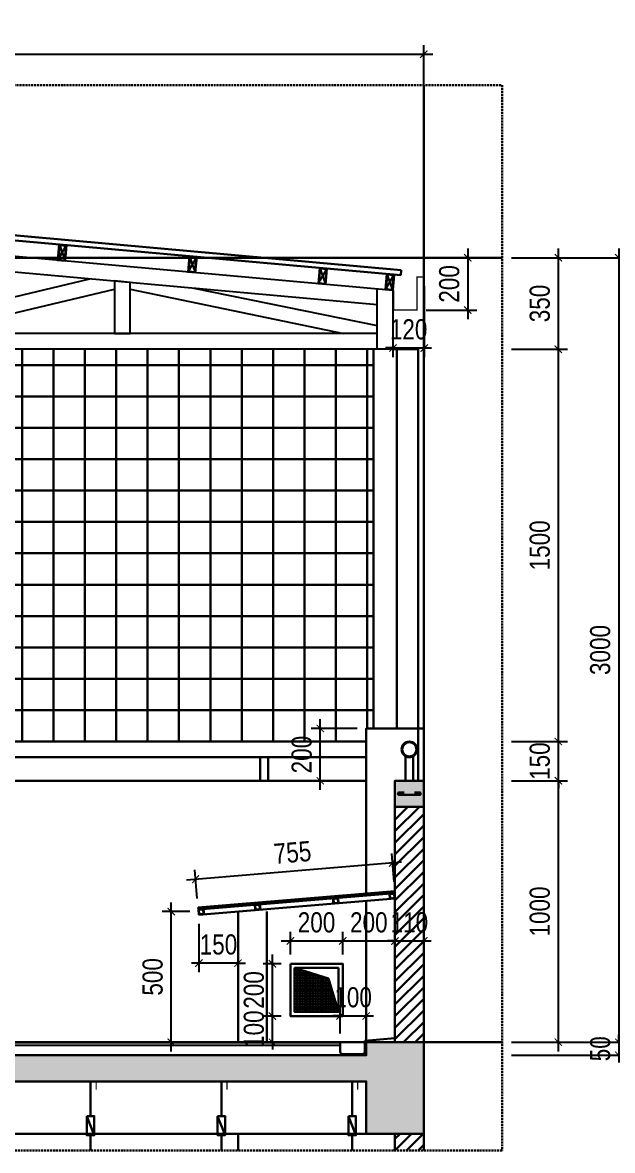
# Model space of a CAD drawing. Header units: millimetres. Extents: x -82962 to 19744, y -138000 to 4535.
# Drawn here: x 11551 to 13806, y -107143 to -102830 of the extents above; entities that cross this region are included whole.
import ezdxf

# ---------------------------------------------------------------- set-up
doc = ezdxf.new("R2010")
doc.units = ezdxf.units.MM
doc.header["$LTSCALE"] = 1000
doc.header["$MEASUREMENT"] = 0
doc.header["$PDMODE"] = 3
doc.linetypes.add('HIDDEN', pattern=[0.375, 0.25, -0.125])
doc.layers.get('0').update_dxf_attribs({"lineweight": 30})
doc.layers.get('DEFPOINTS').update_dxf_attribs({"color": 4, "lineweight": 30})
for name, color, linetype in [('7', 7, 'Continuous'), ('net-vatlieu', 250, 'Continuous'), ('THEP', 30, 'Continuous')]:
    doc.layers.add(name, color=color, linetype=linetype)
doc.layers.add('THAY', color=4, linetype='Continuous', lineweight=30)
doc.styles.add('dim', font='arial.ttf', dxfattribs={"width": 0.8})
doc.linetypes.add('FENCELINE2', pattern='A,0.25,-0.1,[132,ltypeshp.shx,S=0.1,R=0,X=-0.1,Y=0],-0.1,1', length=1.45)
doc.dimstyles.new('1-100-100', dxfattribs={"dimscale": 0, "dimtxt": 2.2, "dimasz": 0.8, "dimexe": 1, "dimexo": 1, "dimgap": 0.9, "dimtad": 1, "dimdec": 0, "dimzin": 0, "dimdsep": 46, "dimtxsty": 'dim', "dimblk1": 'ARCHTICK', "dimblk2": 'ARCHTICK', "dimsah": 1, "dimcen": 1, "dimdle": 1, "dimclrd": 256, "dimclre": 256, "dimclrt": 1, "dimadec": 0, "dimazin": 0, "dimtfac": 0.0001, "dimtdec": 0, "dimtix": 1, "dimtmove": 2, "dimatfit": 3, "dimldrblk": 'DOT', "dimfxl": 100, "dimtolj": 1, "dimtzin": 0, "dimarcsym": 0})

# ---------------------------------------------------------------- blocks, each defined once
blk = doc.blocks.new('vk')
at = {"layer": '7'}
for p, q in [((-25033.4, -44087.7), (-25033.4, -43856.7)), ((-24973.4, -44087.7), (-24973.4, -43862.1)), ((-25033.4, -44027.7), (-28745.8, -44027.7)), ((-24973.4, -44087.7), (-28745.8, -44087.7))]:
    blk.add_line(p, q, dxfattribs=at)
for points in [[(-28685.8, -43528.1), (-28745.8, -43522.7), (-28745.8, -44027.7), (-28685.8, -44027.7)], [(-27783.3, -43669.5), (-27843.3, -43664.1), (-27843.3, -44027.7), (-27783.3, -44027.7)], [(-26880.8, -43750.7), (-26940.8, -43745.3), (-26940.8, -44027.7), (-26880.8, -44027.7)], [(-25978.3, -43831.9), (-26038.3, -43826.5), (-26038.3, -44027.7), (-25978.3, -44027.7)]]:
    blk.add_lwpolyline(points, close=True, dxfattribs=at)
for points in [[(-28740.5, -43523.2), (-24973.4, -43862.1)], [(-28745.8, -43582.9), (-25033.4, -43916.9)], [(-28685.8, -43995), (-27906, -43658.5)], [(-27686.1, -43678.3), (-26940.8, -43995.1)], [(-28610.1, -44027.7), (-27843.3, -43696.8)], [(-27783.3, -43702.1), (-27017.5, -44027.7)], [(-26880.8, -43996.8), (-26132.2, -43818.1)], [(-26751.6, -44027.7), (-26038.3, -43857.4)], [(-25978.3, -43857.4), (-25162.6, -44027.7)], [(-25734.7, -43853.8), (-25033.4, -43996.8)]]:
    blk.add_lwpolyline(points, dxfattribs=at)
blk = doc.blocks.new('thep 30x60')
at = {"layer": 'net-vatlieu', "ltscale": 0.2}
for points in [[(-28682.6, -43525.4), (-28653.8, -43474)], [(-28677.7, -43471.8), (-28658.7, -43527.5)]]:
    blk.add_lwpolyline(points, dxfattribs=at)
at = {"layer": 'THEP', "ltscale": 0.2}
for points in [[(-28650.6, -43471.2), (-28680.5, -43468.6), (-28685.8, -43528.1), (-28655.9, -43530.8)], [(-28653.8, -43474), (-28677.7, -43471.8), (-28682.6, -43525.4), (-28658.7, -43527.5)]]:
    blk.add_lwpolyline(points, close=True, dxfattribs=at)
blk.add_lwpolyline([(-28656, -43531), (-28650.6, -43471.2)], dxfattribs=at)
blk = doc.blocks.new('_ARCHTICK')
at = {"color": 0, "linetype": 'ByBlock', "const_width": 0.15}
blk.add_lwpolyline([(-0.5, -0.5), (0.5, 0.5)], dxfattribs=at)
blk = doc.blocks.new('*D1675')
at = {"layer": 'DEFPOINTS', "color": 0, "ltscale": 0.2, "transparency": 16777216}
for p in [(12964.9, -106042.8), (12974, -106151.3), (12221.3, -106213.9)]:
    blk.add_point(p, dxfattribs=at)
at = {"layer": 'THAY', "lineweight": -2, "ltscale": 0.2, "transparency": 16777216}
for p, q in [((12971.1, -106116.4), (12962, -106007.9)), ((12177.4, -106108.4), (12999.8, -106039.9)), ((12218.4, -106179.1), (12209.4, -106070.6))]:
    blk.add_line(p, q, dxfattribs=at)
at = {"layer": 'THAY', "lineweight": -2, "ltscale": 0.2, "transparency": 16777216, "xscale": 27.99999999999999, "yscale": 27.99999999999999, "zscale": 27.99999999999999}
for p, rotation in [((12964.9, -106042.8), 4.763641690864647), ((12212.3, -106105.5), 184.7636416908646)]:
    blk.add_blockref('_ARCHTICK', p, dxfattribs=dict(at, rotation=rotation))
at = {"layer": 'THAY', "color": 1, "ltscale": 0.2, "transparency": 16777216, "insert": (12582.7, -106003.8), "char_height": 77, "attachment_point": 5, "rotation": 4.7636, "style": 'dim'}
blk.add_mtext('\\A1;755', dxfattribs=at)
blk = doc.blocks.new('_DOT')
at = {"color": 0, "linetype": 'ByBlock', "ltscale": 10}
blk.add_line((-0.5, 0), (-1, 0), dxfattribs=at)
at = {"color": 0, "linetype": 'ByBlock', "ltscale": 10, "const_width": 0.5}
blk.add_lwpolyline([(-0.25, 0, 1), (0.25, 0, 1)], format="xyb", close=True, dxfattribs=at)
blk = doc.blocks.new('*D1676')
at = {"layer": 'DEFPOINTS', "color": 0, "ltscale": 0.2, "transparency": 16777216}
for p in [(12224.6, -106241.8), (12374.6, -106266.5), (12224.6, -106426.7)]:
    blk.add_point(p, dxfattribs=at)
at = {"layer": 'THAY', "lineweight": -2, "ltscale": 0.2, "transparency": 16777216}
for p, q in [((12224.6, -106276.8), (12224.6, -106461.7)), ((12374.6, -106301.5), (12374.6, -106461.7)), ((12224.6, -106426.7), (12196.6, -106426.7)), ((12374.6, -106426.7), (12224.6, -106426.7)), ((12374.6, -106426.7), (12402.6, -106426.7))]:
    blk.add_line(p, q, dxfattribs=at)
at = {"layer": 'THAY', "lineweight": -2, "ltscale": 0.2, "transparency": 16777216, "xscale": 27.99999999999999, "yscale": 27.99999999999999, "zscale": 27.99999999999999}
blk.add_blockref('_ARCHTICK', (12224.6, -106426.7), dxfattribs=at)
at = {"layer": 'THAY', "lineweight": -2, "ltscale": 0.2, "transparency": 16777216, "xscale": 27.99999999999999, "yscale": 27.99999999999999, "zscale": 27.99999999999999, "rotation": 180}
blk.add_blockref('_ARCHTICK', (12374.6, -106426.7), dxfattribs=at)
at = {"layer": 'THAY', "color": 1, "ltscale": 0.2, "transparency": 16777216, "insert": (12299.6, -106355.9), "char_height": 77, "attachment_point": 5, "style": 'dim'}
blk.add_mtext('\\A1;150', dxfattribs=at)
blk = doc.blocks.new('*D1720')
at = {"layer": 'DEFPOINTS', "color": 0, "ltscale": 0.2, "transparency": 16777216}
for p in [(13384.6, -105729.3), (13599.4, -105729.3), (13384.6, -106729.3)]:
    blk.add_point(p, dxfattribs=at)
at = {"layer": 'THAY', "lineweight": -2, "ltscale": 0.2, "transparency": 16777216}
for p, q in [((13599.4, -106764.3), (13599.4, -105694.3)), ((13419.6, -105729.3), (13634.4, -105729.3)), ((13419.6, -106729.3), (13634.4, -106729.3))]:
    blk.add_line(p, q, dxfattribs=at)
at = {"layer": 'THAY', "lineweight": -2, "ltscale": 0.2, "transparency": 16777216, "xscale": 27.99999999999999, "yscale": 27.99999999999999, "zscale": 27.99999999999999}
for p, rotation in [((13599.4, -105729.3), 90), ((13599.4, -106729.3), 270)]:
    blk.add_blockref('_ARCHTICK', p, dxfattribs=dict(at, rotation=rotation))
at = {"layer": 'THAY', "color": 1, "ltscale": 0.2, "transparency": 16777216, "insert": (13528.6, -106229.3), "char_height": 77, "attachment_point": 5, "rotation": 90, "style": 'dim'}
blk.add_mtext('\\A1;1000', dxfattribs=at)
blk = doc.blocks.new('*D1721')
at = {"layer": 'DEFPOINTS', "color": 0, "ltscale": 0.2, "transparency": 16777216}
for p in [(13384.6, -105579.3), (13599.4, -105579.3), (13384.6, -105729.3)]:
    blk.add_point(p, dxfattribs=at)
at = {"layer": 'THAY', "lineweight": -2, "ltscale": 0.2, "transparency": 16777216}
for p, q in [((13419.6, -105579.3), (13634.4, -105579.3)), ((13599.4, -105579.3), (13599.4, -105551.3)), ((13599.4, -105729.3), (13599.4, -105579.3)), ((13419.6, -105729.3), (13634.4, -105729.3)), ((13599.4, -105729.3), (13599.4, -105757.3))]:
    blk.add_line(p, q, dxfattribs=at)
at = {"layer": 'THAY', "lineweight": -2, "ltscale": 0.2, "transparency": 16777216, "xscale": 27.99999999999999, "yscale": 27.99999999999999, "zscale": 27.99999999999999}
for p, rotation in [((13599.4, -105579.3), 270), ((13599.4, -105729.3), 90)]:
    blk.add_blockref('_ARCHTICK', p, dxfattribs=dict(at, rotation=rotation))
at = {"layer": 'THAY', "color": 1, "ltscale": 0.2, "transparency": 16777216, "insert": (13528.6, -105654.3), "char_height": 77, "attachment_point": 5, "rotation": 90, "style": 'dim'}
blk.add_mtext('\\A1;150', dxfattribs=at)
blk = doc.blocks.new('*D1722')
at = {"layer": 'DEFPOINTS', "color": 0, "ltscale": 0.2, "transparency": 16777216}
for p in [(13384.6, -104079.3), (13599.4, -104079.3), (13384.6, -105579.3)]:
    blk.add_point(p, dxfattribs=at)
at = {"layer": 'THAY', "lineweight": -2, "ltscale": 0.2, "transparency": 16777216}
for p, q in [((13599.4, -105614.3), (13599.4, -104044.3)), ((13419.6, -104079.3), (13634.4, -104079.3)), ((13419.6, -105579.3), (13634.4, -105579.3))]:
    blk.add_line(p, q, dxfattribs=at)
at = {"layer": 'THAY', "lineweight": -2, "ltscale": 0.2, "transparency": 16777216, "xscale": 27.99999999999999, "yscale": 27.99999999999999, "zscale": 27.99999999999999}
for p, rotation in [((13599.4, -104079.3), 90), ((13599.4, -105579.3), 270)]:
    blk.add_blockref('_ARCHTICK', p, dxfattribs=dict(at, rotation=rotation))
at = {"layer": 'THAY', "color": 1, "ltscale": 0.2, "transparency": 16777216, "insert": (13528.6, -104829.3), "char_height": 77, "attachment_point": 5, "rotation": 90, "style": 'dim'}
blk.add_mtext('\\A1;1500', dxfattribs=at)
blk = doc.blocks.new('*D1723')
at = {"layer": 'DEFPOINTS', "color": 0, "ltscale": 0.2, "transparency": 16777216}
for p in [(13384.6, -103729.3), (13599.4, -103729.3), (13384.6, -104079.3)]:
    blk.add_point(p, dxfattribs=at)
at = {"layer": 'THAY', "lineweight": -2, "ltscale": 0.2, "transparency": 16777216}
for p, q in [((13419.6, -103729.3), (13634.4, -103729.3)), ((13599.4, -104114.3), (13599.4, -103694.3)), ((13419.6, -104079.3), (13634.4, -104079.3))]:
    blk.add_line(p, q, dxfattribs=at)
at = {"layer": 'THAY', "lineweight": -2, "ltscale": 0.2, "transparency": 16777216, "xscale": 27.99999999999999, "yscale": 27.99999999999999, "zscale": 27.99999999999999}
for p, rotation in [((13599.4, -103729.3), 90), ((13599.4, -104079.3), 270)]:
    blk.add_blockref('_ARCHTICK', p, dxfattribs=dict(at, rotation=rotation))
at = {"layer": 'THAY', "color": 1, "ltscale": 0.2, "transparency": 16777216, "insert": (13528.6, -103904.3), "char_height": 77, "attachment_point": 5, "rotation": 90, "style": 'dim'}
blk.add_mtext('\\A1;350', dxfattribs=at)
blk = doc.blocks.new('*D1724')
at = {"layer": 'DEFPOINTS', "color": 0, "ltscale": 0.2, "transparency": 16777216}
for p in [(13384.6, -103729.3), (13384.6, -106729.3), (13830.4, -106729.3)]:
    blk.add_point(p, dxfattribs=at)
at = {"layer": 'THAY', "lineweight": -2, "ltscale": 0.2, "transparency": 16777216}
for p, q in [((13419.6, -103729.3), (13865.4, -103729.3)), ((13830.4, -103694.3), (13830.4, -106764.3)), ((13419.6, -106729.3), (13865.4, -106729.3))]:
    blk.add_line(p, q, dxfattribs=at)
at = {"layer": 'THAY', "lineweight": -2, "ltscale": 0.2, "transparency": 16777216, "xscale": 27.99999999999999, "yscale": 27.99999999999999, "zscale": 27.99999999999999}
for p, rotation in [((13830.4, -103729.3), 90), ((13830.4, -106729.3), 270)]:
    blk.add_blockref('_ARCHTICK', p, dxfattribs=dict(at, rotation=rotation))
at = {"layer": 'THAY', "color": 1, "ltscale": 0.2, "transparency": 16777216, "insert": (13759.6, -105229.3), "char_height": 77, "attachment_point": 5, "rotation": 90, "style": 'dim'}
blk.add_mtext('\\A1;3000', dxfattribs=at)
blk = doc.blocks.new('*D1726')
at = {"layer": 'DEFPOINTS', "color": 0, "ltscale": 0.2, "transparency": 16777216}
for p in [(13084.6, -102951.3), (9084.6, -103144.3), (13084.6, -103269.4)]:
    blk.add_point(p, dxfattribs=at)
at = {"layer": 'THAY', "lineweight": -2, "ltscale": 0.2, "transparency": 16777216}
for p, q in [((9049.6, -102951.3), (13119.6, -102951.3)), ((9084.6, -103109.3), (9084.6, -102916.3)), ((13084.6, -103234.4), (13084.6, -102916.3))]:
    blk.add_line(p, q, dxfattribs=at)
at = {"layer": 'THAY', "lineweight": -2, "ltscale": 0.2, "transparency": 16777216, "xscale": 27.99999999999999, "yscale": 27.99999999999999, "zscale": 27.99999999999999, "rotation": 180}
blk.add_blockref('_ARCHTICK', (9084.6, -102951.3), dxfattribs=at)
at = {"layer": 'THAY', "lineweight": -2, "ltscale": 0.2, "transparency": 16777216, "xscale": 27.99999999999999, "yscale": 27.99999999999999, "zscale": 27.99999999999999}
blk.add_blockref('_ARCHTICK', (13084.6, -102951.3), dxfattribs=at)
at = {"layer": 'THAY', "color": 1, "ltscale": 0.2, "transparency": 16777216, "insert": (11084.6, -102880.5), "char_height": 77, "attachment_point": 5, "style": 'dim'}
blk.add_mtext('\\A1;4000', dxfattribs=at)
blk = doc.blocks.new('*D1729')
at = {"layer": 'DEFPOINTS', "color": 0, "ltscale": 0.2, "transparency": 16777216}
for p in [(12119, -106229.3), (12224.6, -106229.3), (12224.6, -106729.3)]:
    blk.add_point(p, dxfattribs=at)
at = {"layer": 'THAY', "lineweight": -2, "ltscale": 0.2, "transparency": 16777216}
for p, q in [((12189.6, -106229.3), (12084, -106229.3)), ((12119, -106764.3), (12119, -106194.3)), ((12189.6, -106729.3), (12084, -106729.3))]:
    blk.add_line(p, q, dxfattribs=at)
at = {"layer": 'THAY', "lineweight": -2, "ltscale": 0.2, "transparency": 16777216, "xscale": 27.99999999999999, "yscale": 27.99999999999999, "zscale": 27.99999999999999}
for p, rotation in [((12119, -106229.3), 90), ((12119, -106729.3), 270)]:
    blk.add_blockref('_ARCHTICK', p, dxfattribs=dict(at, rotation=rotation))
at = {"layer": 'THAY', "color": 1, "ltscale": 0.2, "transparency": 16777216, "insert": (12048.2, -106479.3), "char_height": 77, "attachment_point": 5, "rotation": 90, "style": 'dim'}
blk.add_mtext('\\A1;500', dxfattribs=at)
blk = doc.blocks.new('*D1730')
at = {"layer": 'DEFPOINTS', "color": 0, "ltscale": 0.2, "transparency": 16777216}
for p in [(12506.1, -106629.3), (12574.6, -106629.3), (12563.6, -106729.3)]:
    blk.add_point(p, dxfattribs=at)
at = {"layer": 'THAY', "lineweight": -2, "ltscale": 0.2, "transparency": 16777216}
for p, q in [((12506.1, -106629.3), (12506.1, -106601.3)), ((12539.6, -106629.3), (12471.1, -106629.3)), ((12506.1, -106729.3), (12506.1, -106629.3)), ((12528.6, -106729.3), (12471.1, -106729.3)), ((12506.1, -106729.3), (12506.1, -106757.3))]:
    blk.add_line(p, q, dxfattribs=at)
at = {"layer": 'THAY', "lineweight": -2, "ltscale": 0.2, "transparency": 16777216, "xscale": 27.99999999999999, "yscale": 27.99999999999999, "zscale": 27.99999999999999}
for p, rotation in [((12506.1, -106629.3), 270), ((12506.1, -106729.3), 90)]:
    blk.add_blockref('_ARCHTICK', p, dxfattribs=dict(at, rotation=rotation))
at = {"layer": 'THAY', "color": 1, "ltscale": 0.2, "transparency": 16777216, "insert": (12435.3, -106679.3), "char_height": 77, "attachment_point": 5, "rotation": 90, "style": 'dim'}
blk.add_mtext('\\A1;100', dxfattribs=at)
blk = doc.blocks.new('*D1731')
at = {"layer": 'DEFPOINTS', "color": 0, "ltscale": 0.2, "transparency": 16777216}
for p in [(12506.1, -106429.3), (12574.6, -106429.3), (12574.6, -106629.3)]:
    blk.add_point(p, dxfattribs=at)
at = {"layer": 'THAY', "lineweight": -2, "ltscale": 0.2, "transparency": 16777216}
for p, q in [((12506.1, -106664.3), (12506.1, -106394.3)), ((12539.6, -106429.3), (12471.1, -106429.3)), ((12539.6, -106629.3), (12471.1, -106629.3))]:
    blk.add_line(p, q, dxfattribs=at)
at = {"layer": 'THAY', "lineweight": -2, "ltscale": 0.2, "transparency": 16777216, "xscale": 27.99999999999999, "yscale": 27.99999999999999, "zscale": 27.99999999999999}
for p, rotation in [((12506.1, -106429.3), 90), ((12506.1, -106629.3), 270)]:
    blk.add_blockref('_ARCHTICK', p, dxfattribs=dict(at, rotation=rotation))
at = {"layer": 'THAY', "color": 1, "ltscale": 0.2, "transparency": 16777216, "insert": (12435.3, -106529.3), "char_height": 77, "attachment_point": 5, "rotation": 90, "style": 'dim'}
blk.add_mtext('\\A1;200', dxfattribs=at)
blk = doc.blocks.new('*D1732')
at = {"layer": 'DEFPOINTS', "color": 0, "ltscale": 0.2, "transparency": 16777216}
for p in [(12774.6, -106342.1), (12574.6, -106429.3), (12774.6, -106429.3)]:
    blk.add_point(p, dxfattribs=at)
at = {"layer": 'THAY', "lineweight": -2, "ltscale": 0.2, "transparency": 16777216}
for p, q in [((12574.6, -106394.3), (12574.6, -106307.1)), ((12774.6, -106394.3), (12774.6, -106307.1)), ((12539.6, -106342.1), (12809.6, -106342.1))]:
    blk.add_line(p, q, dxfattribs=at)
at = {"layer": 'THAY', "lineweight": -2, "ltscale": 0.2, "transparency": 16777216, "xscale": 27.99999999999999, "yscale": 27.99999999999999, "zscale": 27.99999999999999, "rotation": 180}
blk.add_blockref('_ARCHTICK', (12574.6, -106342.1), dxfattribs=at)
at = {"layer": 'THAY', "lineweight": -2, "ltscale": 0.2, "transparency": 16777216, "xscale": 27.99999999999999, "yscale": 27.99999999999999, "zscale": 27.99999999999999}
blk.add_blockref('_ARCHTICK', (12774.6, -106342.1), dxfattribs=at)
at = {"layer": 'THAY', "color": 1, "ltscale": 0.2, "transparency": 16777216, "insert": (12674.6, -106271.3), "char_height": 77, "attachment_point": 5, "style": 'dim'}
blk.add_mtext('\\A1;200', dxfattribs=at)
blk = doc.blocks.new('*D1733')
at = {"layer": 'DEFPOINTS', "color": 0, "ltscale": 0.2, "transparency": 16777216}
for p in [(12864.6, -106628.6), (12764.6, -106731.3), (12864.6, -106731.3)]:
    blk.add_point(p, dxfattribs=at)
at = {"layer": 'THAY', "lineweight": -2, "ltscale": 0.2, "transparency": 16777216}
for p, q in [((12764.6, -106696.3), (12764.6, -106593.6)), ((12864.6, -106696.3), (12864.6, -106593.6)), ((12764.6, -106628.6), (12736.6, -106628.6)), ((12764.6, -106628.6), (12864.6, -106628.6)), ((12864.6, -106628.6), (12892.6, -106628.6))]:
    blk.add_line(p, q, dxfattribs=at)
at = {"layer": 'THAY', "lineweight": -2, "ltscale": 0.2, "transparency": 16777216, "xscale": 27.99999999999999, "yscale": 27.99999999999999, "zscale": 27.99999999999999}
blk.add_blockref('_ARCHTICK', (12764.6, -106628.6), dxfattribs=at)
at = {"layer": 'THAY', "lineweight": -2, "ltscale": 0.2, "transparency": 16777216, "xscale": 27.99999999999999, "yscale": 27.99999999999999, "zscale": 27.99999999999999, "rotation": 180}
blk.add_blockref('_ARCHTICK', (12864.6, -106628.6), dxfattribs=at)
at = {"layer": 'THAY', "color": 1, "ltscale": 0.2, "transparency": 16777216, "insert": (12814.6, -106557.8), "char_height": 77, "attachment_point": 5, "style": 'dim'}
blk.add_mtext('\\A1;100', dxfattribs=at)
blk = doc.blocks.new('*D1734')
at = {"layer": 'DEFPOINTS', "color": 0, "ltscale": 0.2, "transparency": 16777216}
for p in [(12974.6, -106342.1), (12774.6, -106429.3), (12974.6, -106429.3)]:
    blk.add_point(p, dxfattribs=at)
at = {"layer": 'THAY', "lineweight": -2, "ltscale": 0.2, "transparency": 16777216}
for p, q in [((12774.6, -106394.3), (12774.6, -106307.1)), ((12974.6, -106394.3), (12974.6, -106307.1)), ((12739.6, -106342.1), (13009.6, -106342.1))]:
    blk.add_line(p, q, dxfattribs=at)
at = {"layer": 'THAY', "lineweight": -2, "ltscale": 0.2, "transparency": 16777216, "xscale": 27.99999999999999, "yscale": 27.99999999999999, "zscale": 27.99999999999999, "rotation": 180}
blk.add_blockref('_ARCHTICK', (12774.6, -106342.1), dxfattribs=at)
at = {"layer": 'THAY', "lineweight": -2, "ltscale": 0.2, "transparency": 16777216, "xscale": 27.99999999999999, "yscale": 27.99999999999999, "zscale": 27.99999999999999}
blk.add_blockref('_ARCHTICK', (12974.6, -106342.1), dxfattribs=at)
at = {"layer": 'THAY', "color": 1, "ltscale": 0.2, "transparency": 16777216, "insert": (12874.6, -106271.3), "char_height": 77, "attachment_point": 5, "style": 'dim'}
blk.add_mtext('\\A1;200', dxfattribs=at)
blk = doc.blocks.new('*D1735')
at = {"layer": 'DEFPOINTS', "color": 0, "ltscale": 0.2, "transparency": 16777216}
for p in [(13084.6, -106342.1), (12974.6, -106429.3), (13084.6, -106429.3)]:
    blk.add_point(p, dxfattribs=at)
at = {"layer": 'THAY', "lineweight": -2, "ltscale": 0.2, "transparency": 16777216}
for p, q in [((12974.6, -106394.3), (12974.6, -106307.1)), ((13084.6, -106394.3), (13084.6, -106307.1)), ((12974.6, -106342.1), (12946.6, -106342.1)), ((12974.6, -106342.1), (13084.6, -106342.1)), ((13084.6, -106342.1), (13112.6, -106342.1))]:
    blk.add_line(p, q, dxfattribs=at)
at = {"layer": 'THAY', "lineweight": -2, "ltscale": 0.2, "transparency": 16777216, "xscale": 27.99999999999999, "yscale": 27.99999999999999, "zscale": 27.99999999999999}
blk.add_blockref('_ARCHTICK', (12974.6, -106342.1), dxfattribs=at)
at = {"layer": 'THAY', "lineweight": -2, "ltscale": 0.2, "transparency": 16777216, "xscale": 27.99999999999999, "yscale": 27.99999999999999, "zscale": 27.99999999999999, "rotation": 180}
blk.add_blockref('_ARCHTICK', (13084.6, -106342.1), dxfattribs=at)
at = {"layer": 'THAY', "color": 1, "ltscale": 0.2, "transparency": 16777216, "insert": (13029.6, -106271.3), "char_height": 77, "attachment_point": 5, "style": 'dim'}
blk.add_mtext('\\A1;110', dxfattribs=at)
blk = doc.blocks.new('*D1736')
at = {"layer": 'DEFPOINTS', "color": 0, "ltscale": 0.2, "transparency": 16777216}
for p in [(13384.6, -106729.3), (13384.6, -106779.3), (13830.4, -106779.3)]:
    blk.add_point(p, dxfattribs=at)
at = {"layer": 'THAY', "lineweight": -2, "ltscale": 0.2, "transparency": 16777216}
for p, q in [((13830.4, -106729.3), (13830.4, -106701.3)), ((13419.6, -106729.3), (13865.4, -106729.3)), ((13830.4, -106729.3), (13830.4, -106779.3)), ((13419.6, -106779.3), (13865.4, -106779.3)), ((13830.4, -106779.3), (13830.4, -106807.3))]:
    blk.add_line(p, q, dxfattribs=at)
at = {"layer": 'THAY', "lineweight": -2, "ltscale": 0.2, "transparency": 16777216, "xscale": 27.99999999999999, "yscale": 27.99999999999999, "zscale": 27.99999999999999}
for p, rotation in [((13830.4, -106729.3), 270), ((13830.4, -106779.3), 90)]:
    blk.add_blockref('_ARCHTICK', p, dxfattribs=dict(at, rotation=rotation))
at = {"layer": 'THAY', "color": 1, "ltscale": 0.2, "transparency": 16777216, "insert": (13759.6, -106754.3), "char_height": 77, "attachment_point": 5, "rotation": 90, "style": 'dim'}
blk.add_mtext('\\A1;50', dxfattribs=at)
blk = doc.blocks.new('*D1737')
at = {"layer": 'DEFPOINTS', "color": 0, "ltscale": 0.2, "transparency": 16777216}
for p in [(13086.6, -103803.4), (12967, -103938), (13086.6, -104074.4)]:
    blk.add_point(p, dxfattribs=at)
at = {"layer": 'THAY', "lineweight": -2, "ltscale": 0.2, "transparency": 16777216}
for p, q in [((13086.6, -103838.4), (13086.6, -104109.4)), ((12967, -103973), (12967, -104109.4)), ((12967, -104074.4), (12939, -104074.4)), ((12967, -104074.4), (13086.6, -104074.4)), ((13086.6, -104074.4), (13114.6, -104074.4))]:
    blk.add_line(p, q, dxfattribs=at)
at = {"layer": 'THAY', "lineweight": -2, "ltscale": 0.2, "transparency": 16777216, "xscale": 27.99999999999999, "yscale": 27.99999999999999, "zscale": 27.99999999999999}
blk.add_blockref('_ARCHTICK', (12967, -104074.4), dxfattribs=at)
at = {"layer": 'THAY', "lineweight": -2, "ltscale": 0.2, "transparency": 16777216, "xscale": 27.99999999999999, "yscale": 27.99999999999999, "zscale": 27.99999999999999, "rotation": 180}
blk.add_blockref('_ARCHTICK', (13086.6, -104074.4), dxfattribs=at)
at = {"layer": 'THAY', "color": 1, "ltscale": 0.2, "transparency": 16777216, "insert": (13026.8, -104003.5), "char_height": 77, "attachment_point": 5, "style": 'dim'}
blk.add_mtext('\\A1;120', dxfattribs=at)
blk = doc.blocks.new('*D1738')
at = {"layer": 'DEFPOINTS', "color": 0, "ltscale": 0.2, "transparency": 16777216}
for p in [(13084.6, -103729.3), (13059.4, -103929.4), (13253.2, -103929.4)]:
    blk.add_point(p, dxfattribs=at)
at = {"layer": 'THAY', "lineweight": -2, "ltscale": 0.2, "transparency": 16777216}
for p, q in [((13119.6, -103729.3), (13288.2, -103729.3)), ((13253.2, -103694.3), (13253.2, -103964.4)), ((13094.4, -103929.4), (13288.2, -103929.4))]:
    blk.add_line(p, q, dxfattribs=at)
at = {"layer": 'THAY', "lineweight": -2, "ltscale": 0.2, "transparency": 16777216, "xscale": 27.99999999999999, "yscale": 27.99999999999999, "zscale": 27.99999999999999}
for p, rotation in [((13253.2, -103729.3), 90), ((13253.2, -103929.4), 270)]:
    blk.add_blockref('_ARCHTICK', p, dxfattribs=dict(at, rotation=rotation))
at = {"layer": 'THAY', "color": 1, "ltscale": 0.2, "transparency": 16777216, "insert": (13182.3, -103829.4), "char_height": 77, "attachment_point": 5, "rotation": 90, "style": 'dim'}
blk.add_mtext('\\A1;200', dxfattribs=at)
blk = doc.blocks.new('*D1739')
at = {"layer": 'DEFPOINTS', "color": 0, "ltscale": 0.2, "transparency": 16777216}
for p in [(12688.9, -105529.3), (12864.6, -105529.3), (12864.6, -105729.3)]:
    blk.add_point(p, dxfattribs=at)
at = {"layer": 'THAY', "lineweight": -2, "ltscale": 0.2, "transparency": 16777216}
for p, q in [((12688.9, -105764.3), (12688.9, -105494.3)), ((12829.6, -105529.3), (12653.9, -105529.3)), ((12829.6, -105729.3), (12653.9, -105729.3))]:
    blk.add_line(p, q, dxfattribs=at)
at = {"layer": 'THAY', "lineweight": -2, "ltscale": 0.2, "transparency": 16777216, "xscale": 27.99999999999999, "yscale": 27.99999999999999, "zscale": 27.99999999999999}
for p, rotation in [((12688.9, -105529.3), 90), ((12688.9, -105729.3), 270)]:
    blk.add_blockref('_ARCHTICK', p, dxfattribs=dict(at, rotation=rotation))
at = {"layer": 'THAY', "color": 1, "ltscale": 0.2, "transparency": 16777216, "insert": (12618.1, -105629.3), "char_height": 77, "attachment_point": 5, "rotation": 90, "style": 'dim'}
blk.add_mtext('\\A1;200', dxfattribs=at)

msp = doc.modelspace()

# ---------------------------------------------------------------- hatches: boundary and pattern name
at = {"layer": 'THAY', "ltscale": 0.2}
h = msp.add_hatch(dxfattribs=at)
h.set_pattern_fill('ANSI31', color=256, scale=250, style=0)
h.set_pattern_definition([(45, (-17251.51, -1179.72), (-22.097087, 22.097087), [])])
h.paths.add_polyline_path([(13084.64237, -105829.33323), (12974.64237, -105829.33323), (12974.64237, -106179.33323), (12974.64237, -106729.33323), (13084.64237, -106729.33323)])
h.paths.add_polyline_path([(9194.64237, -103361.61608), (9194.64237, -103179.33323), (9084.64237, -103179.33323), (9084.64237, -103729.33323), (9194.64237, -103729.33323), (9194.64237, -103511.61608)])
h.paths.add_polyline_path([(9194.64237, -104079.33323), (9084.64237, -104079.33323), (9084.64237, -104379.33323), (9194.64237, -104379.33323)])
h.paths.add_polyline_path([(10074.97231, -106109.29517), (11511.68693, -106109.29517), (11511.68693, -105766.30736), (10074.97231, -105766.30736)], flags=9)
h = msp.add_hatch(color=256, dxfattribs=at)
h.paths.add_polyline_path([(9084.64237, -103729.33323), (8782.66642, -103729.33323), (8782.66642, -103829.33323), (8974.64237, -103829.33323), (8974.64237, -104079.33323), (9084.64237, -104079.33323)])
h.paths.add_polyline_path([(9194.64237, -104379.33323), (9084.64237, -104379.33323), (9084.64237, -104479.33323), (9194.64237, -104479.33323)])
h.paths.add_polyline_path([(9194.64237, -103729.33323), (9084.64237, -103729.33323), (9084.64237, -104079.33323), (9194.64237, -104079.33323)])
h.paths.add_polyline_path([(13084.64237, -106729.33323), (12974.64237, -106729.33323), (12864.64237, -106729.33323), (12864.64237, -106779.33323), (9194.64237, -106779.33323), (9194.64237, -106729.33323), (8782.66642, -106729.33323), (8782.66642, -106829.33323), (8974.64237, -106829.33323), (8974.64237, -107079.33323), (9194.64237, -107079.33323), (9194.64237, -106879.33323), (12864.64237, -106879.33323), (12864.64237, -107079.33323), (13084.64237, -107079.33323)])
h.paths.add_polyline_path([(12546.74075, -106022.14805), (12621.29284, -106015.93538), (12625.45033, -106065.8252), (12550.89824, -106072.03788)], flags=9)
h.paths.add_polyline_path([(12263.5157, -106289.65345), (12335.76904, -106289.65345), (12335.76904, -106339.85127), (12263.5157, -106339.85127)], flags=9)
h.paths.add_polyline_path([(10074.97231, -106109.29517), (11511.68693, -106109.29517), (11511.68693, -105766.30736), (10074.97231, -105766.30736)], flags=9)
h = msp.add_hatch(dxfattribs=at)
h.set_pattern_fill('_USER', color=256, scale=120, style=0, double=1, pattern_type=0)
h.set_pattern_definition([(0, (-17251.51, -1179.72), (0, 120), []), (90, (-17251.51, -1179.72), (-120, 7e-15), [])])
h.paths.add_polyline_path([(12864.64237, -105529.33323), (12892.04572, -105529.33323), (12892.04572, -104079.33323), (9194.64237, -104079.33323), (9194.64237, -105579.33323), (12864.64237, -105579.33323)])
msp.add_hatch(color=256, dxfattribs=at).paths.add_polyline_path([(13084.64237, -105729.33323), (12974.64237, -105729.33323), (12974.64237, -105829.33323), (13084.64237, -105829.33323)])
at = {"layer": 'THAY', "ltscale": 0.5}
h = msp.add_hatch(color=256, dxfattribs=at)
edge = h.paths.add_edge_path()
edge.add_arc((12989.95059, -105778.83786), 4.04791, 0, 360)
h = msp.add_hatch(color=256, dxfattribs=at)
edge = h.paths.add_edge_path()
edge.add_arc((13069.33415, -105778.83786), 4.04791, 180, 540, ccw=False)
at = {"layer": 'THAY', "ltscale": 0.2}
h = msp.add_hatch(dxfattribs=at)
h.set_pattern_fill('_USER', color=256, scale=10, style=0, double=1, pattern_type=0)
h.set_pattern_definition([(0, (12590.642, -106613.333), (0, 10), []), (90, (12590.642, -106613.333), (-10, 6e-16), [])])
h.paths.add_polyline_path([(12719.7892, -106485.18082), (12590.64237, -106445.33323), (12590.64237, -106613.33323), (12758.64237, -106613.33323)])
h = msp.add_hatch(dxfattribs=at)
h.set_pattern_fill('ANSI31', color=256, scale=250, style=0)
h.set_pattern_definition([(45, (12974.642, -107143.076), (-22.097, 22.097), [])])
h.paths.add_polyline_path([(12974.64237, -107079.33323), (12974.64237, -107143.07584), (13084.64237, -107143.07584), (13084.64237, -107079.33323)])

# ---------------------------------------------------------------- linework, layer by layer
at = {"layer": 'THAY', "ltscale": 0.01}
msp.add_line((13084.64237, -107143.07584), (13084.64237, -103069.78667), dxfattribs=at)
at = {"layer": 'THAY'}
for p, q in [((12892.04572, -104079.33323), (12892.04572, -105529.33323)), ((12982.04572, -104079.33323), (12982.04572, -105529.33323)), ((12459.64237, -105729.33323), (12459.64237, -105639.33323)), ((12489.64237, -105729.33323), (12489.64237, -105639.33323)), ((13014.64237, -105729.33323), (13014.64237, -105635.31399)), ((13044.64237, -105729.33323), (13044.64237, -105635.31399)), ((12374.64237, -106229.33323), (12374.64237, -106729.33323)), ((9194.64237, -107079.33323), (12864.64237, -107079.33323)), ((12374.64237, -107079.33323), (12374.64237, -107143.07584))]:
    msp.add_line(p, q, dxfattribs=at)
at = {"layer": 'THAY', "ltscale": 0.2}
for p, q in [((12982.04572, -104079.33323), (12967.04572, -104079.33323)), ((11796.26345, -107011.99885), (11824.97628, -107084.93302)), ((12296.26345, -107011.99885), (12324.97628, -107084.93302)), ((12796.26345, -107011.99885), (12824.97628, -107084.93302))]:
    msp.add_line(p, q, dxfattribs=at)
at = {"layer": 'THAY', "linetype": 'HIDDEN', "ltscale": 0.01}
for p, q in [((12864.64237, -106188.49989), (12864.64237, -106729.33323)), ((12484.64237, -106229.33323), (12484.64237, -106729.33323))]:
    msp.add_line(p, q, dxfattribs=at)
at = {"layer": 'THAY', "linetype": 'Continuous'}
for p, q in [((12974.64237, -107079.33323), (12974.64237, -107143.07584)), ((13084.64237, -107079.33323), (13084.64237, -107143.07584))]:
    msp.add_line(p, q, dxfattribs=at)
at = {"layer": 'THAY', "linetype": 'HIDDEN', "ltscale": 0.03}
msp.add_lwpolyline([(8782.66642, -103069.78667), (13384.64237, -103069.78667), (13384.64237, -107143.07584), (8782.66642, -107143.07584)], close=True, dxfattribs=at)
at = {"layer": 'THAY', "ltscale": 0.2}
for points in [[(9194.64237, -103434.25244), (12998.52928, -103776.50447)], [(9194.64237, -103454.33323), (12996.73703, -103796.42401)], [(12998.52928, -103776.50447), (12996.73703, -103796.42401)], [(13084.64237, -105729.33323), (13084.64237, -105529.33323), (12864.64237, -105529.33323), (12864.64237, -106160.40284)], [(12590.64237, -106445.33323), (12719.7892, -106485.18082), (12758.64237, -106613.33323)], [(9194.64237, -106729.33323), (9194.64237, -106779.33323), (12864.64237, -106779.33323), (12864.64237, -106729.33323)], [(12243.68818, -106779.33323), (12484.64237, -106779.33323)], [(11810.61987, -106879.33323), (11810.61987, -107011.99885)], [(12310.61987, -106879.33323), (12310.61987, -107011.99885)], [(12810.61987, -106879.33323), (12810.61987, -107011.99885)], [(11810.61987, -107084.93302), (11810.61987, -107143.07584)], [(12310.61987, -107084.93302), (12310.61987, -107143.07584)], [(12810.61987, -107084.93302), (12810.61987, -107143.07584)]]:
    msp.add_lwpolyline(points, dxfattribs=at)
at = {"layer": 'THAY', "ltscale": 0.01}
for points in [[(8782.66642, -103729.33323), (13384.64237, -103729.33323)], [(8782.66642, -106729.33323), (13384.64237, -106729.33323)]]:
    msp.add_lwpolyline(points, dxfattribs=at)
at = {"layer": 'THAY', "ltscale": 0.2, "const_width": 5}
for points in [[(12969.35773, -103853.47923), (12969.35773, -103929.41319), (13059.35773, -103929.41319), (13059.35773, -103803.41319), (13084.64237, -103803.41319), (13084.64237, -103729.33323)], [(11789.2534, -106879.33323), (11831.98633, -106879.33323), (11831.98633, -106911.18194)], [(12289.2534, -106879.33323), (12331.98633, -106879.33323), (12331.98633, -106911.18194)], [(12789.2534, -106879.33323), (12831.98633, -106879.33323), (12831.98633, -106911.18194)]]:
    msp.add_lwpolyline(points, dxfattribs=at)
at = {"layer": 'THAY', "linetype": 'FENCELINE2', "ltscale": 0.002}
msp.add_lwpolyline([(12982.04572, -104079.33323), (13062.98719, -104079.33323), (13062.98719, -105729.33323)], dxfattribs=at)
at = {"layer": 'THAY'}
for points in [[(9194.64237, -105579.33323), (12864.64237, -105579.33323)], [(9194.64237, -105639.33323), (12864.64237, -105639.33323)], [(9194.64237, -105729.33323), (12864.64237, -105729.33323)], [(12222.3171, -106213.92995), (12974.64237, -106151.23617)], [(12222.98146, -106221.90231), (12974.64237, -106159.2639)], [(12224.64237, -106241.83323), (12974.64237, -106179.33323)], [(12222.3171, -106213.92995), (12222.98146, -106221.90231)], [(12224.64237, -106241.83323), (12222.98146, -106221.90231)]]:
    msp.add_lwpolyline(points, dxfattribs=at)
at = {"layer": 'THAY', "ltscale": 0.5}
msp.add_lwpolyline([(12974.64237, -105829.33323), (13084.64237, -105829.33323), (13084.64237, -105729.33323), (12974.64237, -105729.33323)], close=True, dxfattribs=at)
for points in [[(12989.95059, -105774.78994), (13009.95059, -105774.78994)], [(12989.95059, -105782.88577), (13069.33415, -105782.88577)], [(13069.33415, -105774.78994), (13049.33415, -105774.78994)], [(8782.66642, -106829.33323), (8974.64237, -106829.33323), (8974.64237, -107079.33323), (9194.64237, -107079.33323), (9194.64237, -106879.33323), (12864.64237, -106879.33323), (12864.64237, -107079.33323), (13084.64237, -107079.33323), (13084.64237, -106729.33323), (12864.64237, -106729.33323)], [(9194.64237, -106729.33323), (12764.64237, -106731.33323)], [(9194.64237, -106739.33323), (12764.64237, -106741.33323)]]:
    msp.add_lwpolyline(points, dxfattribs=at)
at = {"layer": 'THAY', "linetype": 'Continuous'}
msp.add_lwpolyline([(12974.64237, -106179.33323), (12974.64237, -105829.33323), (13084.64237, -105829.33323), (13084.64237, -106729.33323), (12974.64237, -106729.33323), (12974.64237, -106179.33323), (12974.64237, -106179.33323)], dxfattribs=at)
at = {"layer": 'THAY'}
for points in [[(12739.15878, -106198.95686), (12759.08969, -106197.29595), (12757.42878, -106177.36504), (12737.49787, -106179.02595)], [(12740.80308, -106197.0136), (12757.14643, -106195.65165), (12755.78448, -106179.3083), (12739.44113, -106180.67025)], [(12954.71145, -106180.99414), (12974.64237, -106179.33323), (12972.98146, -106159.40231), (12953.05054, -106161.06322)], [(12956.35576, -106179.05087), (12972.69911, -106177.68893), (12971.33716, -106161.34558), (12954.99381, -106162.70752)], [(12224.64237, -106241.83323), (12244.57328, -106240.17232), (12242.91238, -106220.2414), (12222.98146, -106221.90231)], [(12226.28667, -106239.88996), (12242.63002, -106238.52802), (12241.26807, -106222.18467), (12224.92472, -106223.54661)], [(12440.19505, -106223.8705), (12460.12596, -106222.20959), (12458.46505, -106202.27868), (12438.53414, -106203.93959)], [(12441.83935, -106221.92724), (12458.1827, -106220.56529), (12456.82075, -106204.22194), (12440.4774, -106205.58389)]]:
    msp.add_lwpolyline(points, close=True, dxfattribs=at)
at = {"layer": 'THAY', "color": 1, "linetype": 'HIDDEN', "ltscale": 0.006, "const_width": 5}
msp.add_lwpolyline([(9194.64237, -106779.33323), (12864.64237, -106779.33323), (12864.64237, -106729.33323), (12974.64237, -106729.33323), (12974.64237, -106429.33323)], dxfattribs=at)
at = {"layer": 'THAY', "ltscale": 0.2}
for points in [[(12574.64237, -106429.33323), (12774.64237, -106429.33323), (12774.64237, -106629.33323), (12574.64237, -106629.33323)], [(12590.64237, -106445.33323), (12758.64237, -106445.33323), (12758.64237, -106613.33323), (12590.64237, -106613.33323)], [(11796.26345, -107011.99885), (11824.97628, -107011.99885), (11824.97628, -107084.93302), (11796.26345, -107084.93302)], [(12296.26345, -107011.99885), (12324.97628, -107011.99885), (12324.97628, -107084.93302), (12296.26345, -107084.93302)], [(12796.26345, -107011.99885), (12824.97628, -107011.99885), (12824.97628, -107084.93302), (12796.26345, -107084.93302)]]:
    msp.add_lwpolyline(points, close=True, dxfattribs=at)
at = {"layer": 'THAY', "ltscale": 0.5}
msp.add_lwpolyline([(12764.64237, -106731.33323), (12764.64237, -106764.33323, 0.4142135624), (12774.64237, -106774.33323), (12849.64237, -106774.33323, 0.4142135624), (12859.64237, -106764.33323), (12859.64237, -106724.33323), (12974.64237, -106714.33323)], format="xyb", dxfattribs=at)
at = {"layer": 'THAY', "ltscale": 0.2}
for radius in [30, 27]:
    msp.add_circle((13029.64237, -105609.33323), radius, dxfattribs=at)
at = {"layer": 'THAY', "ltscale": 0.5}
for centre in [(12989.95059, -105778.83786), (13069.33415, -105778.83786)]:
    msp.add_circle(centre, 4.04791, dxfattribs=at)

# ---------------------------------------------------------------- block references
at = {"layer": 'THAY'}
for name, p in [('vk', (37940.47452, -59991.65967)), ('thep 30x60', (40370.33022, -60210.52659)), ('thep 30x60', (40868.32409, -60255.09086)), ('thep 30x60', (41366.2747, -60300.13599)), ('thep 30x60', (41622.97694, -60322.99022))]:
    msp.add_blockref(name, p, dxfattribs=at)

# ---------------------------------------------------------------- dimensions: what is measured, and where the dimension line sits
at = {"layer": 'THAY', "ltscale": 0.2}
for base, p1, p2, picture, middle in [((13084.64237, -102951.30785), (9084.64237, -103144.33323), (13084.64237, -103269.40431), '*D1726', (11084.64237, -102880.49373)), ((13086.64237, -104074.36338), (12967.04572, -103937.98846), (13086.64237, -103803.41319), '*D1737', (13026.84404, -104003.54926)), ((12774.64237, -106342.12258), (12574.64237, -106429.33323), (12774.64237, -106429.33323), '*D1732', (12674.64237, -106271.30846)), ((12974.64237, -106342.12258), (12774.64237, -106429.33323), (12974.64237, -106429.33323), '*D1734', (12874.64237, -106271.30846)), ((13084.64237, -106342.12258), (12974.64237, -106429.33323), (13084.64237, -106429.33323), '*D1735', (13029.64237, -106271.30846)), ((12224.64237, -106426.67047), (12374.64237, -106266.49779), (12224.64237, -106241.83323), '*D1676', (12299.64237, -106355.85635)), ((12864.64237, -106628.59688), (12764.64237, -106731.33323), (12864.64237, -106731.33323), '*D1733', (12814.64237, -106557.78276))]:
    dim = msp.add_linear_dim(base=base, p1=p1, p2=p2, dimstyle='1-100-100', override={"dimscale": 35}, dxfattribs=at)
    dim.commit()
    dim.dimension.update_dxf_attribs({"geometry": picture, "text_midpoint": middle})
for base, p1, p2, angle, picture, middle in [((13253.15352, -103929.41319), (13084.64237, -103729.33323), (13059.35773, -103929.41319), 90, '*D1738', (13182.3394, -103829.37321)), ((13599.43084, -103729.33323), (13384.64237, -104079.33323), (13384.64237, -103729.33323), 90, '*D1723', (13528.59046, -103904.33323)), ((13830.43084, -106729.33323), (13384.64237, -103729.33323), (13384.64237, -106729.33323), 90, '*D1724', (13759.59046, -105229.33323)), ((13599.43084, -104079.33323), (13384.64237, -105579.33323), (13384.64237, -104079.33323), 90, '*D1722', (13528.61672, -104829.33323)), ((12688.91443, -105529.33323), (12864.64237, -105729.33323), (12864.64237, -105529.33323), 90, '*D1739', (12618.10031, -105629.33323)), ((13599.43084, -105579.33323), (13384.64237, -105729.33323), (13384.64237, -105579.33323), 90, '*D1721', (13528.61672, -105654.33323)), ((13599.43084, -105729.33323), (13384.64237, -106729.33323), (13384.64237, -105729.33323), 90, '*D1720', (13528.61672, -106229.33323)), ((12964.93728, -106042.80282), (12221.3171, -106213.92995), (12973.97801, -106151.29154), 184.76364169, '*D1675', (12582.74257, -106003.75092)), ((12119.01247, -106229.33323), (12224.64237, -106729.33323), (12224.64237, -106229.33323), 90, '*D1729', (12048.19835, -106479.33323)), ((12506.06714, -106429.33323), (12574.64237, -106629.33323), (12574.64237, -106429.33323), 90, '*D1731', (12435.25302, -106529.33323)), ((12506.06714, -106629.33323), (12563.60167, -106729.33323), (12574.64237, -106629.33323), 90, '*D1730', (12435.25302, -106679.33323)), ((13830.43084, -106779.33323), (13384.64237, -106729.33323), (13384.64237, -106779.33323), 90, '*D1736', (13759.61672, -106754.33323))]:
    dim = msp.add_linear_dim(base=base, p1=p1, p2=p2, angle=angle, dimstyle='1-100-100', override={"dimscale": 35}, dxfattribs=at)
    dim.commit()
    dim.dimension.update_dxf_attribs({"geometry": picture, "text_midpoint": middle})

doc.saveas('drawing.dxf')
